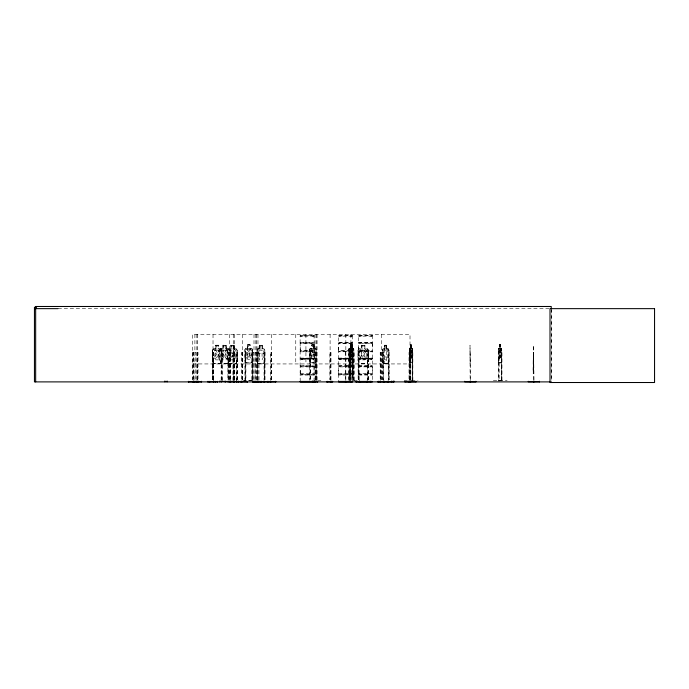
<?xml version="1.0" encoding="UTF-8"?>
<svg xmlns="http://www.w3.org/2000/svg" width="689" height="689" viewBox="0 0 689 689"><rect width="100%" height="100%" fill="white"/><g stroke="black" fill="none" stroke-linecap="round" stroke-linejoin="round"><path stroke-width="0.52" stroke-dasharray="3.44 2.58" d="M300.232 381.413L300.094 374.549L314.201 374.368L300.128 374.153L300.232 370.294M300.232 347.049L300.197 350.727M314.029 370.294L314.167 366.031L300.111 365.997L300.146 351.373L314.167 350.951L300.154 350.804M314.029 347.049L314.167 342.795L300.111 342.76L300.146 335.465L314.15 335.491L300.111 335.491M338.592 370.294L338.497 374.118L352.51 374.153L352.389 381.413M338.592 347.049L338.454 350.951L352.527 350.951L352.389 370.294M352.389 347.049L352.467 342.691M358.53 370.294L358.53 381.413M358.53 347.049L358.392 350.951L372.439 350.916M372.327 370.294L372.344 343.656L358.513 343.656L358.513 350.443L372.344 350.443M372.327 347.049L372.404 342.691M533.329 357.617L533.501 355.92L533.26 365.359M533.639 379.785L533.639 345.206L533.295 370.587M533.501 364.042L533.174 373.851L533.32 352.286L533.398 370.243M533.157 370.243L533.174 359.193L533.398 360.528M533.157 360.493L533.295 359.193M533.398 357.264L533.415 355.92L533.501 357.255M300.232 373.765L300.146 366.462L314.158 366.427M314.029 381.413L314.141 351.381M338.549 335.715L352.475 335.465L338.54 335.448L338.437 342.829L352.544 342.864M352.475 351.373L338.471 351.347L338.575 373.679L352.398 373.679L352.389 366.858L338.575 366.901M358.487 335.715L372.491 335.595L358.478 335.448L358.53 343.622M358.53 351.726L358.513 365.695M300.068 351.201L300.128 351.381M358.478 365.85L358.513 366.858L372.344 366.901L372.327 381.413M352.398 351.691L338.592 351.812M352.372 362.767L352.716 359.253M352.398 362.888L352.501 348.229M412.039 362.888L412.366 359.253M501.17 362.888L501.609 359.253L501.291 362.888L498.707 362.888L498.38 349.53L498.715 348.229L499.551 348.229M338.566 358.986L352.553 358.831L338.566 358.952M352.518 335.629L352.415 342.536M372.327 358.685L358.366 358.831L372.473 358.435M353.164 362.767L353.905 359.279L353.207 362.888M351.666 359.253L352.191 356.342L351.709 344.595M388.088 363.387L388.897 350.141L388.906 379.785M388.114 363.508L388.777 359.891M388.897 359.891L388.243 363.508L383.153 363.508M220.859 348.961L223.873 354.344C219.541 359.357 223.193 360.726 224.502 355.119C225.734 360.735 229.549 359.365 225.174 354.318C229.291 349.581 225.828 348.134 224.554 353.5L222.9 350.201L221.901 350.141L221.961 359.891L220.936 363.508L219.817 359.891L219.817 350.124L220.988 348.841M315.39 362.767L316.217 359.27L315.45 362.888M251.709 362.888L252.682 359.279L251.795 362.888L245.672 362.888L244.879 359.27L245.758 362.888M264.645 359.873L263.827 363.508L264.817 359.891L264.817 350.124L263.904 348.841L262.156 348.841M349.934 348.229L349.53 381.284M349.702 380.225L350.055 348.229M409.283 349.573L409.705 348.229M409.352 380.225L409.714 348.35M498.535 349.573L498.827 348.229M358.383 350.985L358.435 351.416L372.439 351.338M220.859 363.387L221.798 359.873M228.817 363.508L236.241 363.508L237.102 359.873L237.042 350.193L236.103 348.961M236.241 363.508L237.214 359.891L237.145 350.141L236.146 348.841L234.01 348.841L234.071 345.206L230.875 345.206L230.875 348.841L228.843 348.841L227.74 350.124L227.74 359.891L228.877 363.508M352.88 356.342L352.019 359.253L350.417 359.253L349.556 356.342M368.271 359.873L367.203 363.387L359.253 363.387L357.987 359.891L357.987 350.124L359.245 348.841L361.484 348.841L361.441 345.206L364.937 345.206L364.894 348.841L367.289 348.841L368.391 350.141L368.348 359.891L367.289 363.508L359.176 363.508M300.146 342.726L300.223 350.443L314.046 350.443L314.046 343.656L300.223 343.656M358.392 366.074L372.439 366.005M338.497 365.971L352.492 366.005M352.467 366.496L338.497 366.462M314.081 358.375L300.077 358.547L314.167 358.573M352.389 358.685L338.428 358.469L352.415 358.642M348.72 380.225L348.643 349.53L349.194 348.229L350.77 348.229M349.297 348.229L348.643 349.53M349.323 348.35L348.806 349.573L349.323 362.767M314.158 343.191L300.146 343.225M338.471 374.153L338.592 381.413M314.158 374.583L314.029 375.049L300.223 375.049M352.475 343.225L338.48 343.182L338.575 350.443L352.398 350.443L352.398 343.656L338.575 343.656M358.426 342.726L372.448 342.76M358.435 374.118L372.422 374.118M312.281 336.154L313.486 336.154M350.632 336.154L351.846 336.154M350.632 359.391L350.167 356.342M370.57 336.154L371.784 336.154M370.57 359.391L371.784 359.391M227.646 356.962L226.07 359.873L223.133 359.873L221.557 356.962L221.557 350.176L223.133 348.961M384.643 348.841L383.11 348.832L382.361 350.115L382.61 379.785M382.49 350.176L383.265 348.841M315.545 362.888L310.317 362.888L309.645 359.253L309.576 349.512L310.343 348.229L311.85 348.229M309.671 349.512L310.438 348.229M310.472 348.35L309.74 349.564L309.74 380.225M300.878 336.154L303.031 336.154M300.878 359.391L303.031 359.391M339.238 336.154L341.382 336.154M339.238 359.391L341.382 359.391M359.176 336.154L361.32 336.154M359.176 359.391L361.32 359.391M245.784 348.229L244.879 349.53L244.965 381.284M257.031 379.785L257.014 350.141L257.832 348.841L259.675 348.841M257.1 350.193L257.919 348.841M257.962 348.961L257.186 350.193L257.298 379.785M226.113 348.841L228.317 348.841L229.325 350.141L229.325 359.891L228.292 363.508L213.564 363.508L212.488 359.891L212.488 350.124L213.599 348.841L215.691 348.841M213.659 348.841L212.6 350.176L213.702 348.961M227.844 350.176L228.946 348.961M219.894 350.167L218.956 350.201L217.319 353.5C216.088 348.152 212.419 349.538 216.639 354.344C212.324 359.357 215.967 360.726 217.268 355.119C218.491 360.735 222.297 359.357 217.939 354.318L221.031 348.961M384.617 348.961L383.558 350.176L383.506 379.785M372.31 335.465L372.361 342.493M313.96 344.715L311.824 344.715L311.928 348.35L310.739 349.564L310.739 356.342L311.824 359.253L313.865 359.253L314.959 356.342L314.959 349.564L313.865 348.35L313.865 344.715M300.232 358.624L314.055 358.642M314.02 336.163L314.029 335.448L314.158 342.76M300.232 358.177L314.029 358.177L314.029 359.391L300.232 359.391L300.266 358.177L314.02 358.194M352.372 336.163L338.609 336.163M372.31 336.163L358.547 336.163M352.372 359.4L338.618 359.391M358.53 358.177L372.327 358.177L358.556 358.177M372.31 359.4L358.556 359.391M314.003 336.154L300.232 336.154L300.249 335.465M221.875 350.167L220.902 348.841M314.055 358.952L300.206 358.952M232.477 358.685L232.391 358.65M58.126 308.646L548.935 308.646M300.223 342.295L314.046 342.295M338.575 342.295L352.398 342.295M358.513 342.295L372.344 342.295M372.439 343.182L358.409 343.148M314.038 344.595L311.755 344.595L311.824 348.35M500.602 344.595L499.43 344.595L498.939 349.564L499.465 359.253L500.447 359.253L500.972 356.342L500.447 344.715M247.54 344.715L250.021 344.715L249.935 348.35L251.218 349.564L251.218 356.342L249.935 359.253L247.54 359.253L246.249 356.342L246.249 349.564L247.54 348.35L247.454 344.595L250.107 344.595L250.021 348.35M350.417 344.715L352.131 344.715M410.334 344.715L411.436 344.715M499.465 344.715L500.559 344.715M215.631 345.206L218.826 345.206L218.723 348.961M386.77 345.206L384.548 345.206L384.557 363.491M410.308 345.206L410.308 363.508M218.723 345.327L215.735 345.327L215.735 348.961L214.167 350.176L214.167 356.962L215.735 359.873L218.663 359.873L220.23 356.962L220.23 350.176L218.663 348.961L218.663 345.327M223.072 345.327L226.07 345.327M230.979 345.327L233.967 345.327L233.907 348.961L235.474 350.176L235.474 356.962L233.907 359.873L230.979 359.873L229.411 356.962L229.411 350.176L230.979 348.961L230.936 345.206M259.675 345.327L262.156 345.327M350.701 345.318L351.734 345.318M361.561 345.327L364.817 345.327L364.782 348.961L366.514 350.176L366.514 356.962L364.782 359.873L361.561 359.873L359.83 356.962L359.83 350.176L361.561 348.961L361.596 345.327M384.617 345.327L386.701 345.327M350.701 346.533L351.734 346.533M245.697 348.229L247.54 348.229M250.021 348.229L251.769 348.229M313.934 348.229L315.519 348.229L316.217 349.53L315.39 348.35M351.709 348.229L353.302 348.229M409.585 348.229L410.42 348.229M411.35 348.229L412.151 348.229M500.481 348.229L501.273 348.229L501.609 349.564L501.609 381.284M310.369 348.35L315.493 348.35M349.22 348.35L353.276 348.35M409.602 348.35L412.134 348.35M498.733 348.35L501.265 348.35M218.766 348.841L223.021 348.841M386.581 348.841L388.217 348.841L388.897 350.141M213.642 348.961L228.274 348.961L229.153 350.193L229.153 359.873L228.214 363.387L213.642 363.387M228.886 348.961L236.163 348.961M257.875 348.961L263.87 348.961M388.191 348.961L383.11 348.832M252.596 349.512L252.596 381.284M349.719 349.53L350.417 348.35L350.365 344.595L352.182 344.595L352.131 348.35M351.915 379.768L352.019 349.564L350.176 349.469L351.002 353.707L350.141 358.116L351.373 354.508L352.26 357.901L351.554 353.733L352.251 349.581L351.347 352.88L350.4 349.512L351.321 352.88L351.872 349.581L352.871 349.512L352.837 380.225M409.369 349.53L409.688 362.888M412.031 348.229L412.522 349.512L412.53 380.509L410.041 380.509M501.532 349.512L501.661 380.509L498.802 380.509L498.767 351.734M212.488 350.124L212.66 379.785M219.817 350.124L219.877 359.891M227.74 350.124L227.74 359.891M257.014 350.141L256.997 359.891L257.789 363.508L263.93 363.508M264.817 350.124L264.748 379.785M368.348 350.141L367.254 348.841M384.617 350.176L386.598 350.176M244.922 351.734L245.895 351.734L245.895 381.284M300.232 351.812L314.046 351.812M358.53 351.812L372.344 351.812M409.352 351.734L410.007 351.734M498.474 351.734L499.137 351.734L499.137 381.284M192.584 352.346L193.566 352.346L193.566 379.768M194.901 352.346L195.909 352.346L195.909 379.768M197.02 352.346L198.027 352.346L198.01 379.768M212.66 352.346L213.719 352.346L213.719 379.785M227.904 352.346L228.963 352.346L228.963 379.785M229.626 352.346L230.6 352.346L230.6 379.768M242.562 352.346L241.727 352.346L241.727 379.768M254 352.346L253.001 352.346L253.001 379.768M314.063 352.346L315.062 352.346M316.062 352.346L317.061 352.346M345.844 352.346L345.344 352.346L345.344 379.768M350.916 352.346L351.915 352.346M358.142 352.346L359.21 352.346M381.275 352.346L380.216 352.346L380.216 379.768M382.61 352.346L383.506 352.346M410.015 352.346L409.016 352.346L409.016 379.768M410.265 352.346L410.722 352.346L410.661 381.895M470.131 352.346L470.518 381.895M533.639 352.346L534.027 381.895M256.997 353.569L264.731 353.569M533.355 355.558L533.183 360.528L533.381 359.313M350.417 356.342L352.019 356.342M410.334 356.342L411.316 356.342L411.316 349.564L410.334 349.564L410.334 379.785M233.907 356.962L230.979 356.962L230.979 350.176L233.907 350.176L233.864 379.768M384.617 356.962L386.598 356.962M372.353 358.358L358.366 358.547L372.353 358.711M349.607 359.27L349.926 362.888M412.522 359.279L412.16 362.888L409.576 362.888L409.283 359.253M498.38 359.27L498.819 362.888M221.961 359.891L221.798 350.193M382.361 350.115L382.361 359.882L383.248 363.508M245.74 362.767L251.735 362.767M310.369 362.767L315.493 362.767M349.22 362.767L353.276 362.767M409.602 362.767L412.134 362.767M498.733 362.767L501.265 362.767M353.311 362.888L349.177 362.888L348.643 359.27L349.28 362.888M228.886 363.387L236.163 363.387M257.875 363.387L263.87 363.387M388.191 363.387L383.093 363.491L382.361 359.882M470.131 363.508L470.01 345.206L470.131 379.785M192.584 363.938L410.015 363.938M533.441 364.042L533.415 370.587M300.223 365.532L314.141 365.962M338.575 365.532L352.398 365.532M358.513 365.532L372.344 365.532M358.435 366.462L372.439 366.427M300.223 366.901L314.046 366.901M533.519 366.97L533.295 373.851M300.223 373.679L314.046 373.679L314.124 374.118M372.344 373.679L358.513 373.679L358.53 366.815M338.48 374.575L352.492 374.575M358.418 374.575L372.439 374.575M352.398 375.049L338.575 375.014M358.513 375.049L372.344 375.049M244.819 380.207L245.982 380.509M354.275 380.207L353.819 380.207L353.793 349.512L353.164 348.35M412.1 380.207L412.944 380.207M498.38 380.207L499.232 380.207M501.23 380.207L502.074 380.207M251.804 380.509L245.706 380.509L245.628 351.734M243.002 380.664L251.847 380.664M317.956 380.664L320.928 380.664M354.068 380.664L357.307 380.664M404.185 380.664L407.38 380.664M411.617 380.664L418.016 380.664M493.315 380.664L507.138 380.664M227.646 350.176L226.07 348.961L226.113 345.206M386.598 348.961L387.666 350.176L387.666 356.962L386.598 359.873L384.617 359.873L383.558 356.962M368.236 350.193L367.203 348.961L359.253 348.961L358.108 350.176L358.142 379.785M228.257 348.841L229.213 350.193M352.88 349.564L352.019 348.35L352.019 344.715M263.827 348.841L264.731 350.176M251.683 348.229L252.682 349.512M315.424 348.229L316.148 349.573M388.096 348.841L388.829 350.193M353.19 348.229L353.845 349.564L353.715 380.225M314.158 350.916L314.029 350.443M357.987 359.891L359.21 363.508M219.92 359.873L221.031 363.387M227.904 359.873L228.946 363.387M212.6 359.873L213.702 363.387M501.161 348.229L501.497 349.564M412.022 348.35L412.366 349.564M352.38 348.229L352.716 349.564M257.186 359.873L257.962 363.387M257.014 359.891L257.901 363.508M309.74 359.253L310.472 362.767M382.584 359.873L383.299 363.387M352.802 349.547L351.717 353.733L352.768 358.099L351.373 354.508C349.237 364.912 351.821 351.424 350.46 349.556L350.356 381.284M349.754 359.253L350.046 362.888M533.26 359.193L533.277 360.528M533.26 357.617L533.269 357.186L533.32 365.807L533.329 365.359M551.648 309.706L551.648 381.895M551.226 308.646L551.226 381.895M501.98 380.225L501.98 351.734L501.325 351.734L501.291 380.509M500.481 344.595L500.559 348.35M499.551 344.595L499.585 348.35M498.5 349.53L498.457 381.284M412.849 380.225L412.849 351.734L412.194 351.734L412.16 380.509M412.401 349.512L412.487 380.225M411.436 348.35L411.471 344.595L410.299 344.595L410.334 379.785M411.316 344.715L411.876 349.685L411.195 353.733L411.901 357.901L410.988 354.508L410.076 358.039L410.765 353.707L410.162 349.487L410.971 352.88L411.867 349.547L411.841 356.342L411.316 359.253L410.334 359.253L409.809 349.564L410.42 344.595M410.007 381.284L410.015 334.398L192.584 334.398L192.584 379.768M409.714 351.734L409.636 380.225M389.216 379.785L389.216 352.346L388.32 352.346L388.32 379.785M388.639 352.346L388.639 381.895M386.675 345.206L386.701 348.961M386.598 345.327L386.598 363.508M384.643 345.206L384.712 348.961M383.196 352.346L383.196 379.785M382.929 352.346L382.929 379.785M381.275 334.398L381.275 379.768M381.086 352.346L381.086 379.768M380.406 352.346L380.406 379.768M368.572 379.785L368.572 352.346L367.504 352.346L367.504 379.785M368.451 352.346L368.451 379.785M368.271 350.193L368.236 359.873M367.625 352.346L367.625 381.895M359.098 352.346L359.21 379.785M358.263 352.346L358.263 379.785M354.189 380.225L354.189 351.734L353.371 351.734L353.371 380.225M353.207 380.225L353.207 351.734L352.544 351.734L352.544 380.225M351.821 344.595L351.786 348.35M351.666 349.564L351.666 356.342M351.493 345.318L351.493 346.533M350.916 334.398L350.916 379.768M350.77 344.595L350.804 348.35M350.658 344.595L350.072 380.225M350.692 349.564L350.692 356.342M350.529 344.715L350.529 348.35M349.986 351.734L349.986 380.225M349.194 351.734L349.194 380.225M349.056 351.734L349.056 380.225M345.844 334.398L345.844 379.768M330.97 379.768L330.97 352.346L329.902 352.346L329.902 379.768M330.772 352.346L330.772 379.768M330.1 334.398L330.1 379.768M317.061 334.398L317.061 379.768M316.794 352.346L316.794 379.768M316.561 380.225L316.561 351.734L315.657 351.734L315.657 380.225M316.294 334.398L316.26 380.225M316.122 349.53L316.062 379.768M315.967 351.734L315.967 381.284M315.062 334.398L315.062 379.768M313.934 344.595L313.96 348.35M310.653 351.734L310.653 380.225M310.343 351.734L310.343 380.225M310.05 351.734L310.05 380.225M305.925 334.398L305.925 363.938M295.77 334.398L295.77 363.938M271.69 379.768L271.69 352.346L270.708 352.346L270.708 379.768M271.414 334.398L271.414 379.768M270.984 352.346L270.984 379.768M265.024 379.785L265.024 352.346L264.042 352.346L264.042 379.785M264.309 352.346L264.309 379.785M262.242 348.841L262.242 345.206L259.589 345.206L259.589 348.841M262.156 345.206L262.07 348.961L263.362 350.176L263.362 356.962L262.07 359.873L259.675 359.873L258.392 356.962L258.392 350.176L259.675 348.961L259.675 345.206M259.762 345.327L259.762 348.961M258.961 379.768L258.969 352.346L255.119 352.346L255.119 379.768M257.962 334.398L258.013 381.895M257.738 352.346L257.738 379.785M256.119 334.398L256.119 379.768M255.972 334.398L255.972 379.768M254 334.398L254 379.768M252.863 380.225L252.863 351.734L251.881 351.734L251.881 380.225M252.51 359.253L252.51 349.564L251.649 348.35L245.74 348.35L245.051 349.573L245.051 359.253M252.157 351.734L252.157 380.225M247.627 344.715L247.627 348.35M245.189 351.734L245.189 380.225M242.562 334.398L242.562 379.768M242.235 352.346L242.235 379.768M242.063 352.346L242.063 379.768M237.464 379.785L237.464 352.346L236.405 352.346L236.405 379.785M237.266 352.346L237.266 379.785M236.594 352.346L236.594 381.895M234.648 379.768L234.648 352.346L232.942 352.346L232.942 379.768M234.372 334.398L234.372 379.768M234.01 345.206L233.967 348.961M233.933 352.346L233.933 379.768M233.666 352.346L233.666 379.768M233.554 334.398L233.554 379.768M233.244 352.346L233.244 379.768M230.324 352.346L230.324 379.768M229.902 352.346L229.902 379.768M229.626 334.398L229.626 379.768M228.765 352.346L228.765 379.785M228.102 352.346L228.102 379.785M227.904 350.176L227.904 379.785M226.173 348.841L226.173 345.206L222.96 345.206L222.96 348.841M226.009 345.327L226.009 348.961M223.021 345.206L223.072 348.961M222.211 380.845L222.211 352.346L221.152 352.346L221.152 379.785M222.022 352.346L222.022 379.785M221.35 352.346L221.35 381.895M215.691 345.206L215.631 348.841M213.521 352.346L213.521 379.785M213.194 352.346L213.194 379.768M213.022 334.398L213.022 379.768M212.849 352.346L212.849 379.785M212.686 352.346L212.686 379.768M197.7 352.346L197.7 379.768M197.398 352.346L197.398 379.768M197.088 334.398L197.088 379.768M197.02 334.398L197.02 379.768M194.901 334.398L194.901 379.768M193.299 352.346L193.299 379.768M192.86 352.346L192.86 379.768M533.252 367.315L533.234 370.217L533.234 367.315M351.132 357.867L351.132 357.832M248.617 357.867L248.634 357.806M501.032 357.901L500.119 354.508L499.206 358.039L499.895 353.707L499.292 349.487L500.102 352.88C502.169 342.545 499.603 356.006 501.032 357.901M311.152 349.547L312.53 353.733C309.585 358.332 311.962 360.416 312.97 354.508C313.917 360.416 316.415 358.332 313.435 353.707C316.234 349.383 313.986 347.222 313.004 352.88L311.859 349.581L311.152 349.547M251.106 357.901L250.228 357.91L248.858 354.508C247.566 360.407 244.931 358.392 248.316 353.707C244.991 349.202 247.721 347.351 248.824 352.88C249.892 347.368 252.803 349.159 249.375 353.733L251.106 357.901M229.902 350.167L231.883 354.344C227.568 359.357 231.211 360.726 232.512 355.119C233.743 360.735 237.541 359.357 233.183 354.318C237.283 349.59 233.829 348.126 232.563 353.5L230.918 350.201L229.902 350.167M360.33 350.167L362.517 354.344C357.737 359.46 361.803 360.648 363.206 355.119C364.524 360.657 368.761 359.469 363.947 354.318C368.486 349.478 364.627 348.203 363.267 353.5L361.449 350.201L360.33 350.167M338.609 358.168L352.389 358.177L338.618 358.177M249.504 345.318L247.962 345.318L247.962 346.533L249.504 346.533L249.504 345.318M313.504 345.318L312.195 345.318L312.195 346.533L313.504 346.533L313.504 345.318M411.144 345.318L410.515 345.318L410.515 346.533L411.144 346.533L411.144 345.318M500.274 345.318L499.637 345.318L499.637 346.533L500.274 346.533L500.274 345.318M218.137 345.938L216.26 345.938L216.26 347.144L218.137 347.144L218.137 345.938M225.544 345.938L223.658 345.938L223.658 347.144L225.544 347.144L225.544 345.938M233.382 345.938L231.504 345.938L231.504 347.144L233.382 347.144L233.382 345.938M261.648 345.938L260.106 345.938L260.106 347.144L261.648 347.144L261.648 345.938M364.205 345.938L362.138 345.938L362.138 347.144L364.205 347.144L364.205 345.938M386.245 345.938L384.97 345.938L384.97 347.144L386.245 347.144L386.245 345.938M249.935 349.564L247.54 349.564L247.54 356.342L249.935 356.342L249.935 349.564M313.865 349.564L311.824 349.564L311.824 356.342L313.865 356.342L313.865 349.564M500.447 349.564L499.465 349.564L499.465 356.342L500.447 356.342L500.447 349.564M218.663 350.176L215.735 350.176L215.735 356.962L218.663 356.962L218.663 350.176M226.07 350.176L223.133 350.176L223.133 356.962L226.07 356.962L226.07 350.176M262.07 350.176L259.675 350.176L259.675 356.962L262.07 356.962L262.07 350.176M364.782 350.176L361.561 350.176L361.561 356.962L364.782 356.962L364.782 350.176"/><path stroke-width="1.03" d="M404.917 381.87L416.07 381.818M415.992 381.87L416.07 381.284M315.95 381.129L315.958 381.835M217.5 381.818L217.535 381.336L217.578 381.895M377.83 381.895L393.996 381.87L393.979 380.974M233.226 381.818L233.175 381.129M196.132 381.818L196.02 381.129M252.751 381.895L260.864 381.818M225.019 381.801L225.019 381.284M230.212 381.818L230.135 381.284M326.629 381.895L332.503 381.818M355.782 381.895L372.344 381.852M194.729 381.801L194.677 381.336M257.712 381.801L257.738 381.336M350.667 381.801L350.761 381.336L350.839 381.895M207.725 381.818L217.535 381.74M378.097 381.818L378.149 381.336L378.192 381.895M201.464 381.818L188.347 381.818M188.64 381.818L188.691 381.336L188.752 381.895M253.078 381.818L253.139 381.336M209.723 381.818L209.792 381.336L209.852 381.895M215.321 381.818L215.39 381.336L215.459 381.895M356.222 381.818L356.291 381.336L356.368 381.895M359.675 381.818L359.753 381.336L359.822 381.895M36.603 307.26L34.45 307.26L34.45 381.895L550.149 381.895M34.45 308.646L58.083 308.646M300.232 381.413L314.029 381.413M338.592 381.413L352.389 381.413M358.53 381.413L372.327 381.413M300.206 381.611L314.055 381.611M338.566 381.594L352.415 381.611M358.504 381.594L372.353 381.594M219.481 381.336L247.549 381.87M300.223 381.852L314.046 381.852M315.312 381.801L316.26 381.284M317.81 381.835L317.362 381.818M338.575 381.852L352.398 381.852M539.375 381.74L528.291 381.818L528.291 381.284M410.782 381.895L410.713 381.129M254.232 381.336L254.31 381.818M384.152 381.818L384.083 381.336M225.105 381.801L225.105 381.284M261.183 381.818L275.97 381.818M238.558 381.801L238.489 381.284M393.729 381.818L393.686 381.336M237.731 381.801L237.679 381.284M410.265 381.801L410.274 381.129M404.994 381.818L404.986 381.284M551.226 308.646L551.226 306.484L35.664 306.484L35.664 381.895M539.375 381.284L539.375 381.895M534.027 381.129L534.027 381.895M533.639 381.129L533.639 381.895M475.866 381.284L475.866 381.895L464.782 381.818L464.782 381.284M470.518 381.129L470.518 381.895M470.131 381.129L470.131 381.895M410.162 381.284L410.093 381.895M393.643 381.284L393.643 381.895M391.826 380.974L391.826 381.895M388.57 381.129L388.57 381.895M388.26 381.129L388.26 381.895M387.218 381.284L387.218 381.895M384.023 381.284L384.023 381.895M383.575 381.129L383.575 381.895M383.265 381.129L383.265 381.895M380.302 381.129L380.302 381.895M380.113 381.129L380.113 381.895M378.537 381.284L378.537 381.895M370.355 381.284L370.355 381.895M367.513 381.129L367.478 381.895L367.392 381.129M366.892 381.284L366.892 381.895M359.322 381.129L359.236 381.895L359.202 381.129M352.036 381.129L352.036 381.895M350.486 380.974L350.486 381.895M345.921 381.284L345.887 381.895M345.284 381.129L345.284 381.895M332.641 381.284L332.641 381.895M331.064 381.129L331.064 381.895M330.875 381.129L330.875 381.895M327.163 381.284L327.163 381.895M317.207 381.284L317.207 381.895M317.138 381.284L317.138 381.895M316.854 381.129L316.854 381.895M315.217 381.284L315.217 381.895M315.149 381.284L315.149 381.895M314.821 380.974L314.821 381.895M314.735 380.974L314.735 381.895M313.951 381.129L313.951 381.895M312.668 380.974L312.668 381.895M275.574 381.284L275.574 381.895M270.906 381.129L270.906 381.895M270.631 381.129L270.631 381.895M268.856 381.284L268.856 381.895M267.685 381.284L267.685 381.895M264.223 381.129L264.223 381.895M263.956 381.129L263.956 381.895M261.079 381.284L261.079 381.895M260.976 381.284L260.976 381.895M259.081 381.129L259.081 381.895M258.091 381.129L258.091 381.895M257.824 381.129L257.884 381.895M257.083 381.129L257.083 381.895M256.265 381.284L256.196 381.895M255.886 381.284L255.886 381.895M255.817 381.284L255.817 381.895M254.999 381.129L255.008 381.895M254.086 381.284L254.155 381.895M253.19 381.284L253.19 381.895M252.889 381.129L252.889 381.895M242.003 381.129L242.003 381.895M241.667 381.129L241.667 381.895M240.263 381.284L240.263 381.895M238.54 381.336L238.54 381.895M238.161 381.284L238.161 381.895M236.628 380.974L236.628 381.895M236.499 381.129L236.499 381.895M236.301 381.129L236.301 381.895M234.665 381.284L234.665 381.895M234.467 380.974L234.467 381.895M233.855 381.129L233.855 381.895M233.64 381.284L233.64 381.895L233.58 381.129M232.873 381.129L232.873 381.895M231.34 381.284L231.34 381.895M230.686 381.129L230.703 381.895M230.41 381.129L230.41 381.895M229.394 381.284L229.394 381.895M229.058 381.129L229.058 381.895M228.869 381.129L228.869 381.895M227.792 381.284L227.792 381.895M225.742 381.284L225.742 381.895M221.247 381.129L221.247 381.895M221.057 381.129L221.057 381.895M219.412 381.284L219.412 381.895M213.814 381.129L213.814 381.895M213.581 381.129L213.624 381.895M213.254 381.129L213.254 381.895M208.018 381.284L208.018 381.895M201.558 381.284L201.558 381.895M198.079 381.129L198.139 381.895M197.777 381.129L197.777 381.895M196.537 381.284L196.537 381.895M194.754 381.284L194.823 381.895M193.652 381.129L193.652 381.895M193.385 381.129L193.385 381.895M192.791 381.284L192.791 381.895M167.082 380.974L167.082 381.895M164.929 380.974L164.929 381.895M654.55 308.646L550.011 308.646L550.011 382.516L654.55 382.516L654.55 308.646M384.703 381.818L384.66 381.336L384.617 381.895M247.317 381.818L247.282 381.336L247.239 381.895M408.896 381.895L408.896 381.129L408.896 381.895M196.942 381.895L196.942 381.284L196.873 381.895"/></g></svg>
